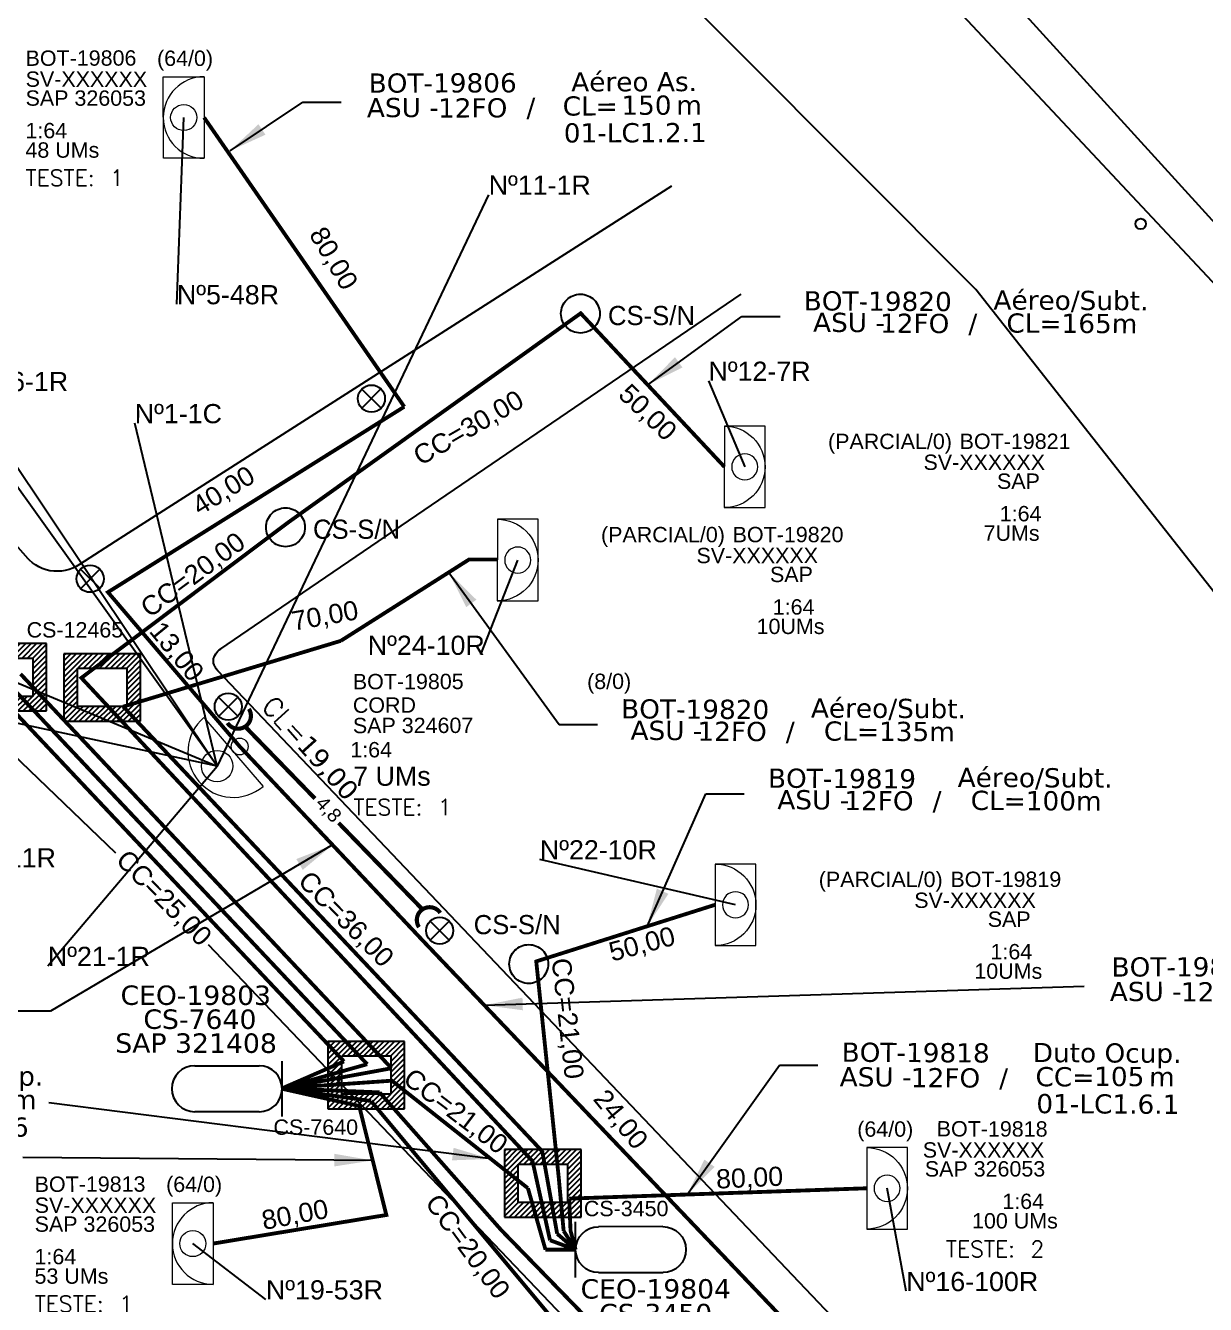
# Model space of a CAD drawing. Header units: millimetres. Extents: x 1075 to 1436, y -3191 to -2905.
# Drawn here: x 1180.3 to 1241.8, y -3068 to -3001.4 of the extents above; entities that cross this region are included whole.
import ezdxf
from ezdxf.enums import TextEntityAlignment as Align

# ---------------------------------------------------------------- set-up
doc = ezdxf.new("R2010")
doc.units = ezdxf.units.MM
doc.linetypes.add('PHANTOM2', pattern=[1.25, 0.625, -0.125, 0.125, -0.125, 0.125, -0.125])
for name, color, linetype in [('10.0-Cartográfico', 252, 'Continuous'), ('10.1-Caixas Subterrâneas', 5, 'Continuous'), ('20.4-CEOS', 1, 'Continuous'), ('20.5-CEO', 1, 'Continuous'), ('CAP a instalar', 1, 'Continuous'), ('E.T.', 7, 'Continuous'), ('label_cabos', 7, 'Continuous'), ('Legenda', 1, 'Continuous'), ('locais', 7, 'Continuous')]:
    doc.layers.add(name, color=color, linetype=linetype)
for name, color, linetype, lineweight in [("20.0-LEGENDA DOS CDO'S", 1, 'Continuous', 0), ('20.1-CDO_INTERIOR', 1, 'Continuous', 0), ('20.2-CDO_POSTE', 1, 'Continuous', 5), ('20.6-CORDOALHA_SUPORTE', 7, 'Continuous', 25), ('CORDOALHA_SUPORTE', 7, 'Continuous', 25)]:
    doc.layers.add(name, color=color, linetype=linetype, lineweight=lineweight)
doc.layers.add('DROP DE CLIENTE', color=140, linetype='Continuous', plot=False)
doc.layers.add('EXTRA', color=50, linetype='Continuous', plot=False)
doc.styles.add('ARIAL', font='arial.ttf')
doc.styles.add('DIGICADE', font='arial.ttf')
doc.styles.add('ROMANS', font='romans.shx')
doc.styles.add('siredit', font='verdana.ttf')
doc.linetypes.add('FENCELINE1', pattern='A,0.25,-0.1,[133,ltypeshp.shx,S=0.1,R=0,X=-0.1,Y=0],-0.1,1', length=1.45)
doc.dimstyles.new('CC', dxfattribs={"dimtxt": 1, "dimasz": 2, "dimexe": 0.18, "dimexo": 0.0625, "dimgap": 0.09, "dimtad": 0, "dimdec": 0, "dimrnd": 1, "dimzin": 0, "dimdsep": 46, "dimtxsty": 'siredit', "dimblk": 'NONE', "dimcen": 0, "dimse1": 1, "dimse2": 1, "dimsd1": 1, "dimsd2": 1, "dimclrt": 7, "dimadec": 0, "dimazin": 0, "dimtfac": 1, "dimtdec": 0, "dimtofl": 0, "dimtmove": 0, "dimatfit": 3, "dimfxl": 1, "dimtolj": 1, "dimtzin": 0, "dimarcsym": 0})

# ---------------------------------------------------------------- blocks, each defined once
blk = doc.blocks.new('DV')
at = {"linetype": 'Continuous'}
blk.add_circle((0, 0), 0.00000275, dxfattribs=at)
blk = doc.blocks.new('MHMZ')
at = {"linetype": 'PHANTOM2'}
blk.add_circle((-0.00000001, 0), 0.00001012, dxfattribs=at)
blk = doc.blocks.new('POSTE')
at = {"layer": 'locais', "color": 10}
for points in [[(1, -0.99), (-1, 0.99)], [(0.99, 1), (-0.99, -1)]]:
    blk.add_lwpolyline(points, dxfattribs=at)
blk.add_circle((0, 0), 1.41, dxfattribs=at)
blk = doc.blocks.new('*X27')
at = {"color": 0, "linetype": 'Continuous'}
for p, q in [((-1.25, 0.34099), (-0.49099, 1.1)), ((-1.25, 0.517767), (-0.667767, 1.1)), ((-1.25, 0.694544), (-0.844544, 1.1)), ((-1.25, 0.87132), (-1.02132, 1.1)), ((-1.25, 1.048097), (-1.198097, 1.1)), ((-0.789214, 0.625), (-0.314214, 1.1)), ((-0.612437, 0.625), (-0.137437, 1.1)), ((-0.43566, 0.625), (0.03934, 1.1)), ((-0.258883, 0.625), (0.216117, 1.1)), ((-0.082107, 0.625), (0.392893, 1.1)), ((0.09467, 0.625), (0.56967, 1.1)), ((0.271447, 0.625), (0.746447, 1.1)), ((0.448223, 0.625), (0.923223, 1.1)), ((0.625, 0.625), (1.1, 1.1)), ((0.801777, 0.625), (1.25, 1.073223)), ((0.8035, 0.449947), (1.25, 0.896447)), ((-1.25, 0.164214), (-0.8035, 0.610714)), ((-1.25, -0.012563), (-0.8035, 0.433937)), ((0.8035, 0.27317), (1.25, 0.71967)), ((0.8035, 0.096393), (1.25, 0.542893)), ((-1.25, -0.18934), (-0.8035, 0.25716)), ((-1.25, -0.366117), (-0.8035, 0.080383)), ((0.8035, -0.080383), (1.25, 0.366117)), ((0.8035, -0.25716), (1.25, 0.18934)), ((0.8035, -0.433937), (1.25, 0.012563)), ((-1.25, -0.542893), (-0.8035, -0.096393)), ((-1.25, -0.71967), (-0.8035, -0.27317)), ((0.49099, -1.1), (1.25, -0.34099)), ((0.8035, -0.610714), (1.25, -0.164214)), ((-1.25, -0.896447), (-0.8035, -0.449947)), ((-1.25, -1.073223), (-0.801777, -0.625)), ((-1.1, -1.1), (-0.625, -0.625)), ((-0.923223, -1.1), (-0.448223, -0.625)), ((-0.746447, -1.1), (-0.271447, -0.625)), ((-0.56967, -1.1), (-0.09467, -0.625)), ((-0.392893, -1.1), (0.082107, -0.625)), ((-0.216117, -1.1), (0.258883, -0.625)), ((-0.03934, -1.1), (0.43566, -0.625)), ((0.137437, -1.1), (0.612437, -0.625)), ((0.314214, -1.1), (0.789214, -0.625)), ((0.667767, -1.1), (1.25, -0.517767)), ((0.844544, -1.1), (1.25, -0.694544)), ((1.02132, -1.1), (1.25, -0.87132)), ((1.198097, -1.1), (1.25, -1.048097))]:
    blk.add_line(p, q, dxfattribs=at)
blk = doc.blocks.new('MANHOLE_MQ')
at = {"color": 0, "linetype": 'Continuous'}
for p, q in [((0.00000623, 0.00000569), (-0.00000627, 0.00000569)), ((-0.00000627, 0.00000569), (-0.00000627, -0.00000531)), ((0.00000623, -0.00000531), (0.00000623, 0.00000569)), ((-0.00000404, 0.00000331), (0.00000399, 0.00000331)), ((-0.00000404, -0.00000294), (-0.00000404, 0.00000331)), ((0.00000399, 0.00000331), (0.00000399, -0.00000294)), ((0.00000399, -0.00000294), (-0.00000404, -0.00000294)), ((0.00000399, -0.00000294), (0.00000399, -0.00000294)), ((-0.00000627, -0.00000531), (0.00000623, -0.00000531))]:
    blk.add_line(p, q, dxfattribs=at)
at = {"color": 0, "linetype": 'Continuous', "xscale": 5e-06, "yscale": 5e-06, "zscale": 1e-05}
blk.add_blockref('*X27', (-0.00000002, 0.00000019), dxfattribs=at)
blk = doc.blocks.new('*U87')
at = {"layer": '20.5-CEO'}
for p, q in [((-1.557, 1.264), (1.8, 1.264)), ((1.8, -1.13), (-1.557, -1.13))]:
    blk.add_line(p, q, dxfattribs=at)
blk.add_lwpolyline([(2.997, -1.376), (2.997, 1.51)], dxfattribs=at)
for centre, start, end in [((-1.557, 0.067), 90, 270), ((1.8, 0.067), 270, 90)]:
    blk.add_arc(centre, 1.197, start, end, dxfattribs=at)
at = {"layer": '20.5-CEO', "color": 7, "style": 'siredit'}
for tag, height, p in [('FID', 1.01, (0.11, 5.605)), ('LOCAL', 1.014, (0.122, 4.234)), ('SAP', 1.014, (0.122, 2.974)), ('FIBRAS_RESERVA', 1.014, (0.122, -1.941))]:
    blk.add_attdef(tag, text='', height=height, dxfattribs=at).set_placement(p, align=Align.TOP_CENTER)
for tag, flags, p in [('ID_ATIVIDADE', 3, (0.11, -3.509)), ('FATOR', 1, (0.11, -4.821))]:
    blk.add_attdef(tag, text='', height=1.01, dxfattribs=dict(at, flags=flags)).set_placement(p, align=Align.TOP_CENTER)
at = {"layer": '20.5-CEO', "color": 7, "style": 'siredit', "flags": 3}
blk.add_attdef('QTDE', (-4.877, -7.055), '', height=1.01, dxfattribs=at)
blk = doc.blocks.new('*U28')
at = {"color": 0}
blk.add_line((2.145, -0.582), (-2.104, -0.684), dxfattribs=at)
for centre, radius in [((-0.004, 0.376), 0.733), ((0.03, -1.026), 0.393)]:
    blk.add_circle(centre, radius, dxfattribs=at)
blk.add_arc((0.02, -0.633), 2.125, 1.37817, 181.37817, dxfattribs=at)
blk = doc.blocks.new('Inst CDOE-8 CAIXA DIST OPT CDOE 48F_8D C_SPL OPTAP')
at = {"layer": "20.0-LEGENDA DOS CDO'S", "color": 0}
for tag, p, style, flags in [('ID_ATIVIDADE', (0.12, 6.472), 'ARIAL', 3), ('FATOR', (7.921, 6.472), 'ARIAL', 1), ('QTDE', (0.235, -0.97), 'DIGICADE', 3)]:
    blk.add_attdef(tag, p, '', height=0.8, rotation=0.11799, dxfattribs=dict(at, style=style, flags=flags))
at = {"layer": "20.0-LEGENDA DOS CDO'S", "color": 0, "style": 'ARIAL'}
for tag, p, height in [('FID', (0.12, 5.248), 0.8), ('FIBRAS_UTILIZADAS', (2.379, 5.263), 0.8), ('CORDOALHA', (0.122, 4.023), 0.8), ('SAP', (0.124, 2.961), 0.8), ('1:XX', (-0.012, 1.7), 0.8), ('UMS', (0.141, 0.217), 1)]:
    blk.add_attdef(tag, p, '', height=height, rotation=0.11799, dxfattribs=at)
blk = doc.blocks.new('Teste  FTTH')
at = {"color": 0, "lineweight": 0, "style": 'ROMANS'}
for tag, p in [('TESTE', (-2.302, -0.29)), ('QTDE', (0.212, -0.29))]:
    blk.add_attdef(tag, p, '', height=0.48, dxfattribs=at)
for tag, p, flags in [('FID', (-2.227, -1.253), 1), ('FATOR', (-2.227, -2.028), 3), ('ID_ATIVIDADE', (-2.227, -2.716), 3)]:
    blk.add_attdef(tag, p, '', height=0.48, dxfattribs=dict(at, flags=flags))
blk = doc.blocks.new('CDOI_CT_ESQ')
at = {"layer": '20.1-CDO_INTERIOR', "color": 8, "lineweight": 18}
blk.add_lwpolyline([(4.922, -0.364), (4.918, 3.885), (7.043, 3.887), (7.047, -0.362)], close=True, dxfattribs=at)
blk.add_circle((5.982, 1.761), 0.68, dxfattribs=at)
blk.add_arc((7.045, 1.762), 2.125, 90.05309, 270.05309, dxfattribs=at)
at = {"layer": "20.0-LEGENDA DOS CDO'S", "color": 8, "style": 'ARIAL'}
for tag, p in [('CDO_N', (-9.298, 2.691)), ('SURVEY', (-9.296, 1.6)), ('SAP', (-9.299, 0.614)), ('1:XX', (-9.305, -1.079)), ('UMS', (-9.306, -2.093))]:
    blk.add_attdef(tag, p, '', height=0.8, rotation=359.97241, dxfattribs=at)
blk.add_attdef('FIBRAS_UTILIZADAS', text='', height=0.8, rotation=359.97241, dxfattribs=at).set_placement((-1.586, 2.687), align=Align.CENTER)
blk = doc.blocks.new('Inst CORD BENZINAL 4.55MM 3F (sem recursos)')
at = {"layer": '20.6-CORDOALHA_SUPORTE', "color": 0, "lineweight": 0, "style": 'ROMANS'}
blk.add_attdef('LANCE', text='', height=1, dxfattribs=at).set_placement((-0.538, -2.215), align=Align.RIGHT)
at = {"layer": '20.6-CORDOALHA_SUPORTE', "color": 0, "style": 'siredit'}
blk.add_attdef('QTDE', (-0.538, -2.215), '', height=1, rotation=359.69001, dxfattribs=at)
at = {"layer": '20.6-CORDOALHA_SUPORTE', "color": 0, "lineweight": 0, "style": 'ROMANS'}
for tag, p, flags in [('FATOR', (-5.196, -4.442), 3), ('ID_ATIVIDADE', (-5.201, -6.669), 3), ('FID', (-5.201, -8.896), 1)]:
    blk.add_attdef(tag, p, '', height=1, dxfattribs=dict(at, flags=flags))
blk = doc.blocks.new('Inst CDOI-64')
at = {"layer": '20.1-CDO_INTERIOR', "color": 1, "lineweight": 18}
blk.add_lwpolyline([(-2.119, -2.126), (-2.121, 2.124), (0.004, 2.125), (0.006, -2.125)], close=True, dxfattribs=at)
blk.add_circle((-1.057, -0.001), 0.68, dxfattribs=at)
blk.add_arc((0.005, 0), 2.125, 90.02759, 270.02759, dxfattribs=at)
at = {"layer": "20.0-LEGENDA DOS CDO'S"}
for tag, p, style, flags in [('ID_ATIVIDADE', (-9.298, 3.781), 'ARIAL', 3), ('FATOR', (-1.496, 3.781), 'ARIAL', 1), ('QTDE', (-9.182, -3.661), 'DIGICADE', 3)]:
    blk.add_attdef(tag, p, '', height=0.8, rotation=0.11799, dxfattribs=dict(at, style=style, flags=flags))
at = {"layer": "20.0-LEGENDA DOS CDO'S", "style": 'ARIAL'}
for tag, p, rotation in [('FID', (-9.298, 2.691), 0.11799), ('SURVEY', (-9.296, 1.6), 359.97241), ('SAP', (-9.299, 0.614), 359.97241), ('1:XX', (-9.305, -1.079), 359.97241), ('UMS', (-9.306, -2.093), 359.97241)]:
    blk.add_attdef(tag, p, '', height=0.8, rotation=rotation, dxfattribs=at)
blk.add_attdef('FIBRAS_UTILIZADAS', text='', height=0.8, rotation=359.97241, dxfattribs=at).set_placement((-0.988, 2.687), align=Align.CENTER)
blk = doc.blocks.new('Inst CB DT OCUP CFOA-SM-ASU-120-S-12')
at = {"layer": 'label_cabos', "color": 0, "style": 'siredit'}
for tag, flags, p in [('ID_ATIVIDADE', 3, (1.314, 2.672)), ('FATOR', 1, (11.56, 2.551))]:
    blk.add_attdef(tag, text='', height=1, rotation=359.69001, dxfattribs=dict(at, flags=flags)).set_placement(p, align=Align.MIDDLE_CENTER)
for tag, p in [('DESTINO_CABO', (3.131, 1.262)), ('TIPO_CABO', (13.108, 1.245)), ('TIPO_CABO', (1.262, -0.005)), ('CABO', (4.686, -0.052)), ('/', (7.714, -0.052)), ('LANCE', (10.909, 0.002)), ('UND', (15.964, 0.002)), ('FID', (13.148, -1.414))]:
    blk.add_attdef(tag, text='', height=1, rotation=359.69001, dxfattribs=at).set_placement(p, align=Align.MIDDLE_CENTER)
blk.add_attdef('QTDE', (12.429, -0.475), '', height=1, rotation=359.69001, dxfattribs=at)
blk = doc.blocks.new('_None')
blk = doc.blocks.new('Inst CB AS CFOA-SM-ASU-120-S-12')
at = {"layer": 'label_cabos', "color": 0, "style": 'siredit'}
for tag, flags, p in [('ID_ATIVIDADE', 3, (1.314, 2.672)), ('FATOR', 1, (11.56, 2.551))]:
    blk.add_attdef(tag, text='', height=1, rotation=359.69001, dxfattribs=dict(at, flags=flags)).set_placement(p, align=Align.MIDDLE_CENTER)
for tag, p in [('DESTINO_CABO', (3.131, 1.262)), ('TIPO_CABO', (13.108, 1.245)), ('TIPO_CABO', (1.262, -0.005)), ('CABO', (4.686, -0.052)), ('/', (7.714, -0.052)), ('LANCE', (10.809, 0.002)), ('UND', (15.964, 0.002)), ('FID', (13.148, -1.414))]:
    blk.add_attdef(tag, text='', height=1, rotation=359.69001, dxfattribs=at).set_placement(p, align=Align.MIDDLE_CENTER)
blk.add_attdef('QTDE', (12.429, -0.475), '', height=1, rotation=359.69001, dxfattribs=at)
blk = doc.blocks.new('LEGENDA DOS CABOS')
at = {"layer": 'EXTRA', "color": 0, "style": 'siredit'}
for tag, p in [('ID', (4.601, 0.974)), ('XX', (9.03, 0.974))]:
    blk.add_attdef(tag, text='', height=0.48, rotation=359.69001, dxfattribs=at).set_placement(p, align=Align.MIDDLE_CENTER)
at = {"layer": 'Legenda', "color": 0, "style": 'siredit'}
for tag, p in [('TIPO_CABO', (1.314, -0.005)), ('CABO', (4.686, -0.052)), ('/', (6.809, -0.052)), ('METROS', (10.034, -0.052))]:
    blk.add_attdef(tag, text='', height=0.8, rotation=359.69001, dxfattribs=at).set_placement(p, align=Align.MIDDLE_CENTER)

msp = doc.modelspace()

# ---------------------------------------------------------------- linework, layer by layer
at = {"layer": '10.0-Cartográfico'}
for points in [[(1253.578, -3026.928), (1194.019, -2963.405), (1193.97, -2963.352), (1193.822, -2963.218), (1193.664, -2963.102), (1193.487, -2963.005), (1193.301, -2962.917), (1193.115, -2962.856), (1192.919, -2962.804), (1192.714, -2962.779), (1178.64, -2949.712), (1177.106, -2947.012), (1176.199, -2944.078), (1175.995, -2942.563), (1176.029, -2940.019), (1176.395, -2938.011), (1176.862, -2936.546), (1218.921, -2904.553), (1254.768, -2935.392), (1281.18, -2958.279), (1308.58, -2984.351)], [(1188.01, -2952.086), (1254.982, -3025.649)], [(1213.943, -3009.76), (1185.196, -3028.126)], [(1194.353, -3031.213), (1217.578, -3015.386)], [(1162.763, -3028.284), (1164.946, -3030.849), (1166.362, -3031.522), (1168.896, -3032.297), (1171.476, -3033.378), (1173.973, -3034.536), (1176.438, -3036.308), (1184.979, -3044.499)], [(1185.196, -3028.126), (1183.093, -3029.47), (1182.929, -3029.58), (1182.745, -3029.664), (1182.551, -3029.738), (1182.356, -3029.785), (1182.152, -3029.815), (1181.947, -3029.826), (1181.752, -3029.819), (1181.547, -3029.795), (1181.352, -3029.752), (1181.156, -3029.682), (1180.979, -3029.594), (1180.802, -3029.496), (1180.645, -3029.381), (1180.496, -3029.247), (1180.427, -3029.175), (1179.112, -3027.695)], [(1229.354, -3076.06), (1190.302, -3035.004), (1190.225, -3034.916), (1190.177, -3034.843), (1190.14, -3034.777), (1190.113, -3034.706), (1190.087, -3034.615), (1190.078, -3034.559), (1190.074, -3034.476), (1190.077, -3034.425), (1190.088, -3034.372), (1190.111, -3034.295), (1190.145, -3034.216), (1190.198, -3034.123), (1190.235, -3034.069), (1190.302, -3033.996), (1190.376, -3033.926), (1190.455, -3033.869), (1194.353, -3031.213)], [(1189.794, -3049.274), (1221.02, -3081.971)]]:
    msp.add_lwpolyline(points, dxfattribs=at)
at = {"layer": 'CAP a instalar', "linetype": 'FENCELINE1', "ltscale": 5, "const_width": 0.2}
for points in [[(1200.022, -3021.253), (1189.589, -3006.184)], [(1191.445, -3038.953), (1184.579, -3030.916), (1200.022, -3021.253)], [(1220.835, -3069.884), (1201.129, -3049.218), (1191.445, -3038.953)]]:
    msp.add_lwpolyline(points, dxfattribs=at)
at = {"layer": 'CAP a instalar', "color": 252, "ltscale": 5, "const_width": 0.2}
for points in [[(1206.705, -3060.557), (1206.705, -3060.557), (1183.193, -3035.379), (1193.954, -3027.294), (1209.217, -3016.384), (1216.704, -3024.381)], [(1196.712, -3033.451), (1203.395, -3029.213), (1204.873, -3029.214)], [(1185.375, -3036.878), (1196.712, -3033.451)], [(1179.069, -3035.337), (1198.088, -3055.506)], [(1180.023, -3035.176), (1199.356, -3055.718)], [(1178.501, -3035.872), (1196.88, -3055.362)], [(1207.214, -3060.048), (1207.214, -3060.048), (1185.375, -3036.878)], [(1208.081, -3061.499), (1206.9, -3050.151), (1216.222, -3047.201)], [(1193.656, -3056.765), (1196.88, -3055.362)], [(1193.656, -3056.765), (1198.088, -3055.506)], [(1193.656, -3056.765), (1199.356, -3055.718)], [(1193.656, -3056.765), (1198.287, -3057.424)], [(1198.287, -3057.424), (1208.158, -3069.258)], [(1207.214, -3060.048), (1207.99, -3064.34)], [(1206.705, -3060.557), (1207.618, -3064.679)], [(1208.081, -3061.499), (1208.327, -3064.194)], [(1208.952, -3065.171), (1207.99, -3064.34)], [(1208.952, -3065.171), (1208.327, -3064.194)], [(1207.618, -3064.679), (1208.952, -3065.171)]]:
    msp.add_lwpolyline(points, dxfattribs=at)
at = {"layer": 'CAP a instalar', "ltscale": 5, "const_width": 0.2}
for points in [[(1193.656, -3056.764), (1199.376, -3056.366), (1206.465, -3061.968)], [(1193.656, -3056.787), (1197.67, -3057.681), (1199.086, -3063.363), (1190.057, -3064.852)], [(1193.656, -3056.765), (1198.733, -3056.976)], [(1237.806, -3098.617), (1229.999, -3087.411), (1227.422, -3082.272), (1223.576, -3077.696), (1215.372, -3074.731), (1205.076, -3064.151), (1198.733, -3056.976)], [(1206.465, -3061.968), (1207.382, -3065.169)], [(1208.617, -3062.509), (1224.123, -3061.972)], [(1208.952, -3065.171), (1208.687, -3064.182), (1208.617, -3062.509)], [(1208.952, -3065.171), (1207.382, -3065.169)]]:
    msp.add_lwpolyline(points, dxfattribs=at)
at = {"layer": 'CORDOALHA_SUPORTE', "const_width": 0.216}
for points in [[(1190.805, -3037.725, 1), (1191.921, -3036.994)], [(1200.79, -3048.367, -1), (1201.898, -3047.623)]]:
    msp.add_lwpolyline(points, format="xyb", dxfattribs=at)
for points in [[(1191.728, -3037.918), (1195.364, -3041.663)], [(1196.6, -3042.937), (1200.972, -3047.441)]]:
    msp.add_lwpolyline(points, dxfattribs=at)
at = {"layer": 'DROP DE CLIENTE'}
for points in [[(1188.172, -3015.913), (1188.526, -3006.185)], [(1204.42, -3010.204), (1190.263, -3039.973)], [(1149.691, -3023.041), (1190.263, -3039.973), (1170.226, -3011.992)], [(1215.873, -3019.902), (1217.766, -3024.382)], [(1177.181, -3020.437), (1190.263, -3039.973), (1185.975, -3022.11)], [(1204.009, -3034.155), (1205.935, -3029.24)], [(1181.444, -3050.389), (1190.263, -3039.973), (1155.488, -3032.522)], [(1217.284, -3047.202), (1207.087, -3044.835)], [(1226.184, -3067.328), (1225.185, -3061.973)], [(1192.808, -3067.761), (1188.995, -3064.853)]]:
    msp.add_lwpolyline(points, dxfattribs=at)
at = {"layer": 'E.T.', "color": 2}
msp.add_lwpolyline([(1279.371, -3148.689), (1284.486, -3145.645), (1342.441, -3116.174), (1264.538, -3059.254), (1229.805, -3015.141), (1179.606, -2964.803), (1112.51, -3006.397), (1202.236, -3113.538), (1141.097, -3144.587), (1160.768, -3168.45), (1224.307, -3133.993), (1249.522, -3170.881), (1279.371, -3148.689), (1279.371, -3148.689)], dxfattribs=at)

# ---------------------------------------------------------------- block references
at = {"color": 0, "lineweight": 0}
for p, values in [((1189.584, -3006.184), {'FIBRAS_UTILIZADAS': '(64/0)', 'SURVEY': 'SV-XXXXXX', 'SAP': 'SAP 326053', '1:XX': '1:64', 'UMS': '48 UMs', 'FID': 'BOT-19806'}), ((1190.057, -3064.852), {'FIBRAS_UTILIZADAS': '(64/0)', 'SURVEY': 'SV-XXXXXX', 'SAP': 'SAP 326053', '1:XX': '1:64', 'UMS': '53 UMs', 'FID': 'BOT-19813'})]:
    msp.add_blockref('Inst CDOI-64', p, dxfattribs=at).add_auto_attribs(values)
at = {"xscale": 0.5, "yscale": 0.5, "zscale": 0.5}
for p in [(1198.312, -3020.827), (1183.653, -3030.217), (1190.846, -3036.878), (1201.87, -3048.548)]:
    msp.add_blockref('POSTE', p, dxfattribs=at)
at = {"color": 0, "lineweight": 0}
ref = msp.add_blockref('Inst CDOI-64', (1224.128, -3061.972), dxfattribs=dict(at, xscale=-1))
ref.add_attrib('FIBRAS_UTILIZADAS', '(64/0)', dxfattribs={"layer": "20.0-LEGENDA DOS CDO'S", "height": 0.8, "rotation": 0.02759, "style": 'ARIAL'}).set_placement((1225.089, -3059.285), align=Align.CENTER)
ref.add_attrib('SURVEY', 'SV-XXXXXX', (1227.045, -3060.375), dxfattribs={"layer": "20.0-LEGENDA DOS CDO'S", "height": 0.8, "rotation": 0.02759, "style": 'ARIAL'})
ref.add_attrib('SAP', 'SAP 326053', (1227.151, -3061.361), dxfattribs={"layer": "20.0-LEGENDA DOS CDO'S", "height": 0.8, "rotation": 0.02759, "style": 'ARIAL'})
ref.add_attrib('1:XX', '1:64', (1231.19, -3063.052), dxfattribs={"layer": "20.0-LEGENDA DOS CDO'S", "height": 0.8, "rotation": 0.02759, "style": 'ARIAL'})
ref.add_attrib('UMS', '100 UMs', (1229.612, -3064.067), dxfattribs={"layer": "20.0-LEGENDA DOS CDO'S", "height": 0.8, "rotation": 0.02759, "style": 'ARIAL'})
ref.add_attrib('FID', 'BOT-19818', (1227.771, -3059.27), dxfattribs={"layer": "20.0-LEGENDA DOS CDO'S", "height": 0.8, "rotation": 359.88201, "style": 'ARIAL'})
at = {"layer": '10.0-Cartográfico', "xscale": 100000, "yscale": 100000, "zscale": 100000}
msp.add_blockref('DV', (1238.402, -3011.725), dxfattribs=at)
at = {"layer": '10.1-Caixas Subterrâneas', "xscale": 100000, "yscale": 100000, "zscale": 100000}
for p in [(1209.202, -3016.4), (1193.831, -3027.534), (1206.508, -3050.287)]:
    msp.add_blockref('MHMZ', p, dxfattribs=at)
at = {"layer": '10.1-Caixas Subterrâneas', "color": 30, "xscale": 319787.5543111581, "yscale": 319787.5543111582, "zscale": 319787.5543111582, "rotation": 180.0000000000627}
for p in [(1179.377, -3035.284), (1184.271, -3035.819), (1198.037, -3056.017), (1207.234, -3061.656)]:
    msp.add_blockref('MANHOLE_MQ', p, dxfattribs=at)
at = {"layer": "20.0-LEGENDA DOS CDO'S", "lineweight": 0}
for p, xscale, yscale, zscale, rotation, values in [((1184.315, -3009.241), 1.75050000000014, 1.750500000000102, 1.750499999999993, 0.004078562112672397, {'TESTE': 'TESTE:', 'QTDE': '1'}), ((1201.398, -3042.029), 1.750499999999908, 1.750499999999988, 1.7505, 3.126797598519449e-05, {'TESTE': 'TESTE:', 'QTDE': '1'}), ((1232.283, -3065.046), 1.75050000000014, 1.750500000000102, 1.750499999999993, 0.004078562112672397, {'TESTE': 'TESTE:', 'QTDE': '2'}), ((1184.789, -3067.909), 1.75050000000014, 1.750500000000102, 1.750499999999993, 0.004078562112672397, {'TESTE': 'TESTE:', 'QTDE': '1'})]:
    msp.add_blockref('Teste  FTTH', p, dxfattribs=dict(at, xscale=xscale, yscale=yscale, zscale=zscale, rotation=rotation)).add_auto_attribs(values)
ref = msp.add_blockref('Inst CDOE-8 CAIXA DIST OPT CDOE 48F_8D C_SPL OPTAP', (1197.221, -3041.223), dxfattribs=at)
ref.add_attrib('FID', 'BOT-19805', (1197.341, -3035.975), dxfattribs={"color": 0, "height": 0.8, "rotation": 0.11799, "style": 'ARIAL'})
ref.add_attrib('CORDOALHA', 'CORD', (1197.343, -3037.2), dxfattribs={"color": 0, "height": 0.8, "rotation": 0.11799, "style": 'ARIAL'})
ref.add_attrib('SAP', 'SAP 324607', (1197.345, -3038.262), dxfattribs={"color": 0, "height": 0.8, "rotation": 0.11799, "style": 'ARIAL'})
ref.add_attrib('1:XX', '1:64', (1197.209, -3039.523), dxfattribs={"color": 0, "height": 0.8, "rotation": 0.11799, "style": 'ARIAL'})
ref.add_attrib('UMS', '7 UMs', (1197.362, -3041.005), dxfattribs={"color": 0, "height": 1, "rotation": 0.11799, "style": 'ARIAL'})
ref.add_attrib('FIBRAS_UTILIZADAS', '(8/0)', dxfattribs={"color": 0, "height": 0.8, "rotation": 0.11799, "style": 'ARIAL'}).set_placement((1210.7, -3035.959), align=Align.CENTER)
at = {"layer": '20.1-CDO_INTERIOR'}
ref = msp.add_blockref('CDOI_CT_ESQ', (1223.749, -3026.144), dxfattribs=dict(at, xscale=-1))
ref.add_attrib('CDO_N', '   BOT-19821', (1228.036, -3023.455), dxfattribs={"layer": "20.0-LEGENDA DOS CDO'S", "color": 8, "height": 0.8, "rotation": 0.02759, "style": 'ARIAL'})
ref.add_attrib('FIBRAS_UTILIZADAS', '(PARCIAL/0)', dxfattribs={"layer": "20.0-LEGENDA DOS CDO'S", "color": 8, "height": 0.8, "rotation": 0.02759, "style": 'ARIAL'}).set_placement((1225.335, -3023.457), align=Align.CENTER)
ref.add_attrib('SURVEY', ' SV-XXXXXX', (1226.772, -3024.546), dxfattribs={"layer": "20.0-LEGENDA DOS CDO'S", "color": 8, "height": 0.8, "rotation": 0.02759, "style": 'ARIAL'})
ref.add_attrib('SAP', 'SAP', (1230.913, -3025.531), dxfattribs={"layer": "20.0-LEGENDA DOS CDO'S", "color": 8, "height": 0.8, "rotation": 0.02759, "style": 'ARIAL'})
ref.add_attrib('1:XX', '1:64', (1231.057, -3027.223), dxfattribs={"layer": "20.0-LEGENDA DOS CDO'S", "color": 8, "height": 0.8, "rotation": 0.02759, "style": 'ARIAL'})
ref.add_attrib('UMS', '  7UMs', (1229.594, -3028.238), dxfattribs={"layer": "20.0-LEGENDA DOS CDO'S", "color": 8, "height": 0.8, "rotation": 0.02759, "style": 'ARIAL'})
ref = msp.add_blockref('CDOI_CT_ESQ', (1211.918, -3031.002), dxfattribs=dict(at, xscale=-1))
ref.add_attrib('CDO_N', '   BOT-19820', (1216.205, -3028.313), dxfattribs={"layer": "20.0-LEGENDA DOS CDO'S", "color": 8, "height": 0.8, "rotation": 0.02759, "style": 'ARIAL'})
ref.add_attrib('FIBRAS_UTILIZADAS', '(PARCIAL/0)', dxfattribs={"layer": "20.0-LEGENDA DOS CDO'S", "color": 8, "height": 0.8, "rotation": 0.02759, "style": 'ARIAL'}).set_placement((1213.504, -3028.315), align=Align.CENTER)
ref.add_attrib('SURVEY', ' SV-XXXXXX', (1214.941, -3029.405), dxfattribs={"layer": "20.0-LEGENDA DOS CDO'S", "color": 8, "height": 0.8, "rotation": 0.02759, "style": 'ARIAL'})
ref.add_attrib('SAP', 'SAP', (1219.082, -3030.389), dxfattribs={"layer": "20.0-LEGENDA DOS CDO'S", "color": 8, "height": 0.8, "rotation": 0.02759, "style": 'ARIAL'})
ref.add_attrib('1:XX', '1:64', (1219.225, -3032.082), dxfattribs={"layer": "20.0-LEGENDA DOS CDO'S", "color": 8, "height": 0.8, "rotation": 0.02759, "style": 'ARIAL'})
ref.add_attrib('UMS', '  10UMs', (1217.763, -3033.096), dxfattribs={"layer": "20.0-LEGENDA DOS CDO'S", "color": 8, "height": 0.8, "rotation": 0.02759, "style": 'ARIAL'})
ref = msp.add_blockref('CDOI_CT_ESQ', (1223.267, -3048.964), dxfattribs=dict(at, xscale=-1))
ref.add_attrib('CDO_N', '   BOT-19819', (1227.554, -3046.275), dxfattribs={"layer": "20.0-LEGENDA DOS CDO'S", "color": 8, "height": 0.8, "rotation": 0.02759, "style": 'ARIAL'})
ref.add_attrib('FIBRAS_UTILIZADAS', '(PARCIAL/0)', dxfattribs={"layer": "20.0-LEGENDA DOS CDO'S", "color": 8, "height": 0.8, "rotation": 0.02759, "style": 'ARIAL'}).set_placement((1224.853, -3046.277), align=Align.CENTER)
ref.add_attrib('SURVEY', ' SV-XXXXXX', (1226.29, -3047.366), dxfattribs={"layer": "20.0-LEGENDA DOS CDO'S", "color": 8, "height": 0.8, "rotation": 0.02759, "style": 'ARIAL'})
ref.add_attrib('SAP', 'SAP', (1230.431, -3048.351), dxfattribs={"layer": "20.0-LEGENDA DOS CDO'S", "color": 8, "height": 0.8, "rotation": 0.02759, "style": 'ARIAL'})
ref.add_attrib('1:XX', '1:64', (1230.574, -3050.044), dxfattribs={"layer": "20.0-LEGENDA DOS CDO'S", "color": 8, "height": 0.8, "rotation": 0.02759, "style": 'ARIAL'})
ref.add_attrib('UMS', '  10UMs', (1229.112, -3051.058), dxfattribs={"layer": "20.0-LEGENDA DOS CDO'S", "color": 8, "height": 0.8, "rotation": 0.02759, "style": 'ARIAL'})
at = {"layer": '20.2-CDO_POSTE', "xscale": 1.113120055803889, "yscale": 1.113120055804244, "zscale": 1.113120055803984, "rotation": 129.4200541366568}
msp.add_blockref('*U28', (1190.584, -3039.704), dxfattribs=at)
at = {"layer": '20.5-CEO', "color": 0, "lineweight": 0}
ref = msp.add_blockref('*U87', (1190.659, -3056.852), dxfattribs=dict(at, rotation=359.9612350452383))
ref.add_attrib('LOCAL', '  CS-7640', dxfattribs={"color": 7, "height": 1.0138, "rotation": 359.96124, "style": 'siredit'}).set_placement((1188.929, -3052.654), align=Align.TOP_CENTER)
ref.add_attrib('SAP', '     SAP 321408', dxfattribs={"color": 7, "height": 1.01376, "rotation": 359.96124, "style": 'siredit'}).set_placement((1188.067, -3053.9), align=Align.TOP_CENTER)
ref.add_attrib('FID', '   CEO-19803', dxfattribs={"layer": '20.4-CEOS', "color": 7, "height": 1.00968, "rotation": 359.96124, "style": 'siredit'}).set_placement((1188.495, -3051.408), align=Align.TOP_CENTER)
ref = msp.add_blockref('*U87', (1211.949, -3065.236), dxfattribs=dict(at, xscale=-1, rotation=0.03876495476178299))
ref.add_attrib('LOCAL', '  CS-3450', dxfattribs={"color": 7, "height": 1.0138, "rotation": 0.03876, "style": 'siredit'}).set_placement((1212.681, -3067.994), align=Align.TOP_CENTER)
ref.add_attrib('SAP', '     SAP 321408', dxfattribs={"color": 7, "height": 1.01376, "rotation": 0.03876, "style": 'siredit'}).set_placement((1214.485, -3069.454), align=Align.TOP_CENTER)
ref.add_attrib('FID', '   CEO-19804', dxfattribs={"layer": '20.4-CEOS', "color": 7, "height": 1.00968, "rotation": 0.03876, "style": 'siredit'}).set_placement((1212.469, -3066.707), align=Align.TOP_CENTER)
at = {"layer": '20.6-CORDOALHA_SUPORTE', "color": 0, "lineweight": 0, "rotation": 312.2106074019819}
msp.add_blockref('Inst CORD BENZINAL 4.55MM 3F (sem recursos)', (1196.37, -3037.845), dxfattribs=at).add_auto_attribs({'QTDE': '19,00', 'LANCE': 'CL='})
at = {"layer": 'label_cabos'}
ref = msp.add_blockref('Inst CB AS CFOA-SM-ASU-120-S-12', (1198.903, -3005.668), dxfattribs=dict(at, rotation=0.4634636605575911))
ref.add_attrib('DESTINO_CABO', 'BOT-19806', dxfattribs={"color": 0, "height": 1, "rotation": 0.15347, "style": 'siredit'}).set_placement((1202.024, -3004.38), align=Align.MIDDLE_CENTER)
ref.add_attrib('TIPO_CABO', 'Aéreo As.', dxfattribs={"color": 0, "height": 1, "rotation": 0.15347, "style": 'siredit'}).set_placement((1212, -3004.317), align=Align.MIDDLE_CENTER)
ref.add_attrib('CABO', '12FO', dxfattribs={"color": 0, "height": 1, "rotation": 0.15347, "style": 'siredit'}).set_placement((1203.589, -3005.682), align=Align.MIDDLE_CENTER)
ref.add_attrib('/', '/', dxfattribs={"color": 0, "height": 1, "rotation": 0.15347, "style": 'siredit'}).set_placement((1206.617, -3005.657), align=Align.MIDDLE_CENTER)
ref.add_attrib('TIPO_CABO', 'ASU - ', dxfattribs={"color": 0, "height": 1, "rotation": 0.15347, "style": 'siredit'}).set_placement((1200.165, -3005.662), align=Align.MIDDLE_CENTER)
ref.add_attrib('FID', '01-LC1.2.1', dxfattribs={"color": 0, "height": 1, "rotation": 0.15347, "style": 'siredit'}).set_placement((1212.061, -3006.975), align=Align.MIDDLE_CENTER)
ref.add_attrib('LANCE', 'CL=', dxfattribs={"color": 0, "height": 1, "rotation": 0.15347, "style": 'siredit'}).set_placement((1209.711, -3005.579), align=Align.MIDDLE_CENTER)
ref.add_attrib('QTDE', '150', (1211.335, -3006.042), dxfattribs={"color": 0, "height": 1, "rotation": 0.15347, "style": 'siredit'})
ref.add_attrib('UND', 'm', dxfattribs={"color": 0, "height": 1, "rotation": 0.15347, "style": 'siredit'}).set_placement((1214.866, -3005.537), align=Align.MIDDLE_CENTER)
at = {"layer": 'label_cabos', "color": 0, "lineweight": 0}
ref = msp.add_blockref('LEGENDA DOS CABOS', (1220.459, -3017.381), dxfattribs=at)
ref.add_attrib('ID', 'BOT-19820', dxfattribs={"color": 0, "height": 1, "rotation": 359.69001, "style": 'siredit'}).set_placement((1224.699, -3015.751), align=Align.MIDDLE_CENTER)
ref.add_attrib('CABO', '12FO', dxfattribs={"color": 0, "height": 1, "rotation": 359.69001, "style": 'siredit'}).set_placement((1226.623, -3016.906), align=Align.MIDDLE_CENTER)
ref.add_attrib('METROS', 'CL=165m', dxfattribs={"color": 0, "height": 1, "rotation": 359.69001, "style": 'siredit'}).set_placement((1234.818, -3016.906), align=Align.MIDDLE_CENTER)
ref.add_attrib('XX', 'Aéreo/Subt.', dxfattribs={"color": 0, "height": 1, "rotation": 359.69001, "style": 'siredit'}).set_placement((1234.767, -3015.708), align=Align.MIDDLE_CENTER)
ref.add_attrib('/', '/', dxfattribs={"color": 0, "height": 1, "rotation": 359.69001, "style": 'siredit'}).set_placement((1229.651, -3016.906), align=Align.MIDDLE_CENTER)
ref.add_attrib('TIPO_CABO', 'ASU -', dxfattribs={"color": 0, "height": 1, "rotation": 359.69001, "style": 'siredit'}).set_placement((1223.199, -3016.859), align=Align.MIDDLE_CENTER)
ref = msp.add_blockref('LEGENDA DOS CABOS', (1210.945, -3038.638), dxfattribs=at)
ref.add_attrib('ID', 'BOT-19820', dxfattribs={"color": 0, "height": 1, "rotation": 359.69001, "style": 'siredit'}).set_placement((1215.185, -3037.008), align=Align.MIDDLE_CENTER)
ref.add_attrib('CABO', '12FO', dxfattribs={"color": 0, "height": 1, "rotation": 359.69001, "style": 'siredit'}).set_placement((1217.109, -3038.164), align=Align.MIDDLE_CENTER)
ref.add_attrib('METROS', 'CL=135m', dxfattribs={"color": 0, "height": 1, "rotation": 359.69001, "style": 'siredit'}).set_placement((1225.304, -3038.164), align=Align.MIDDLE_CENTER)
ref.add_attrib('XX', 'Aéreo/Subt.', dxfattribs={"color": 0, "height": 1, "rotation": 359.69001, "style": 'siredit'}).set_placement((1225.253, -3036.965), align=Align.MIDDLE_CENTER)
ref.add_attrib('/', '/', dxfattribs={"color": 0, "height": 1, "rotation": 359.69001, "style": 'siredit'}).set_placement((1220.137, -3038.164), align=Align.MIDDLE_CENTER)
ref.add_attrib('TIPO_CABO', 'ASU -', dxfattribs={"color": 0, "height": 1, "rotation": 359.69001, "style": 'siredit'}).set_placement((1213.685, -3038.116), align=Align.MIDDLE_CENTER)
ref = msp.add_blockref('LEGENDA DOS CABOS', (1218.596, -3042.251), dxfattribs=at)
ref.add_attrib('ID', 'BOT-19819', dxfattribs={"color": 0, "height": 1, "rotation": 359.69001, "style": 'siredit'}).set_placement((1222.836, -3040.621), align=Align.MIDDLE_CENTER)
ref.add_attrib('CABO', '12FO', dxfattribs={"color": 0, "height": 1, "rotation": 359.69001, "style": 'siredit'}).set_placement((1224.759, -3041.776), align=Align.MIDDLE_CENTER)
ref.add_attrib('METROS', 'CL=100m', dxfattribs={"color": 0, "height": 1, "rotation": 359.69001, "style": 'siredit'}).set_placement((1232.954, -3041.776), align=Align.MIDDLE_CENTER)
ref.add_attrib('XX', 'Aéreo/Subt.', dxfattribs={"color": 0, "height": 1, "rotation": 359.69001, "style": 'siredit'}).set_placement((1232.903, -3040.578), align=Align.MIDDLE_CENTER)
ref.add_attrib('/', '/', dxfattribs={"color": 0, "height": 1, "rotation": 359.69001, "style": 'siredit'}).set_placement((1227.788, -3041.776), align=Align.MIDDLE_CENTER)
ref.add_attrib('TIPO_CABO', 'ASU -', dxfattribs={"color": 0, "height": 1, "rotation": 359.69001, "style": 'siredit'}).set_placement((1221.336, -3041.729), align=Align.MIDDLE_CENTER)
at = {"layer": 'label_cabos'}
ref = msp.add_blockref('Inst CB AS CFOA-SM-ASU-120-S-12', (1237.621, -3051.72), dxfattribs=dict(at, rotation=0.4634636605575976))
ref.add_attrib('DESTINO_CABO', 'BOT-19805', dxfattribs={"color": 0, "height": 1, "rotation": 0.15347, "style": 'siredit'}).set_placement((1240.742, -3050.432), align=Align.MIDDLE_CENTER)
ref.add_attrib('TIPO_CABO', 'Aéreo As.', dxfattribs={"color": 0, "height": 1, "rotation": 0.15347, "style": 'siredit'}).set_placement((1250.718, -3050.369), align=Align.MIDDLE_CENTER)
ref.add_attrib('CABO', '12FO', dxfattribs={"color": 0, "height": 1, "rotation": 0.15347, "style": 'siredit'}).set_placement((1242.307, -3051.734), align=Align.MIDDLE_CENTER)
ref.add_attrib('/', '/', dxfattribs={"color": 0, "height": 1, "rotation": 0.15347, "style": 'siredit'}).set_placement((1245.335, -3051.709), align=Align.MIDDLE_CENTER)
ref.add_attrib('TIPO_CABO', 'ASU - ', dxfattribs={"color": 0, "height": 1, "rotation": 0.15347, "style": 'siredit'}).set_placement((1238.883, -3051.714), align=Align.MIDDLE_CENTER)
ref.add_attrib('FID', '02-LC1.2', dxfattribs={"color": 0, "height": 1, "rotation": 0.15347, "style": 'siredit'}).set_placement((1250.779, -3053.027), align=Align.MIDDLE_CENTER)
ref.add_attrib('LANCE', 'CL=', dxfattribs={"color": 0, "height": 1, "rotation": 0.15347, "style": 'siredit'}).set_placement((1248.429, -3051.631), align=Align.MIDDLE_CENTER)
ref.add_attrib('QTDE', '25', (1250.053, -3052.094), dxfattribs={"color": 0, "height": 1, "rotation": 0.15347, "style": 'siredit'})
ref.add_attrib('UND', 'm', dxfattribs={"color": 0, "height": 1, "rotation": 0.15347, "style": 'siredit'}).set_placement((1253.584, -3051.589), align=Align.MIDDLE_CENTER)
at = {"layer": 'label_cabos', "color": 0, "lineweight": 0}
ref = msp.add_blockref('Inst CB DT OCUP CFOA-SM-ASU-120-S-12', (1223.544, -3056.163), dxfattribs=at)
ref.add_attrib('DESTINO_CABO', 'BOT-19818', dxfattribs={"color": 0, "height": 1, "rotation": 359.69001, "style": 'siredit'}).set_placement((1226.675, -3054.9), align=Align.MIDDLE_CENTER)
ref.add_attrib('CABO', '12FO', dxfattribs={"color": 0, "height": 1, "rotation": 359.69001, "style": 'siredit'}).set_placement((1228.23, -3056.214), align=Align.MIDDLE_CENTER)
ref.add_attrib('TIPO_CABO', 'Duto Ocup.', dxfattribs={"color": 0, "height": 1, "rotation": 359.69001, "style": 'siredit'}).set_placement((1236.652, -3054.918), align=Align.MIDDLE_CENTER)
ref.add_attrib('/', '/', dxfattribs={"color": 0, "height": 1, "rotation": 359.69001, "style": 'siredit'}).set_placement((1231.258, -3056.214), align=Align.MIDDLE_CENTER)
ref.add_attrib('TIPO_CABO', 'ASU - ', dxfattribs={"color": 0, "height": 1, "rotation": 359.69001, "style": 'siredit'}).set_placement((1224.806, -3056.167), align=Align.MIDDLE_CENTER)
ref.add_attrib('FID', '01-LC1.6.1', dxfattribs={"color": 0, "height": 1, "rotation": 359.69001, "style": 'siredit'}).set_placement((1236.691, -3057.577), align=Align.MIDDLE_CENTER)
ref.add_attrib('LANCE', 'CC=', dxfattribs={"color": 0, "height": 1, "rotation": 359.69001, "style": 'siredit'}).set_placement((1234.453, -3056.161), align=Align.MIDDLE_CENTER)
ref.add_attrib('QTDE', '105', (1235.973, -3056.637), dxfattribs={"color": 0, "height": 1, "rotation": 359.69001, "style": 'siredit'})
ref.add_attrib('UND', 'm', dxfattribs={"color": 0, "height": 1, "rotation": 359.69001, "style": 'siredit'}).set_placement((1239.508, -3056.161), align=Align.MIDDLE_CENTER)
ref = msp.add_blockref('Inst CB DT OCUP CFOA-SM-ASU-120-S-12', (1164.227, -3057.354), dxfattribs=at)
ref.add_attrib('DESTINO_CABO', 'CEO-19804', dxfattribs={"color": 0, "height": 1, "rotation": 359.69001, "style": 'siredit'}).set_placement((1167.358, -3056.092), align=Align.MIDDLE_CENTER)
ref.add_attrib('CABO', '12FO', dxfattribs={"color": 0, "height": 1, "rotation": 359.69001, "style": 'siredit'}).set_placement((1168.913, -3057.406), align=Align.MIDDLE_CENTER)
ref.add_attrib('TIPO_CABO', 'Duto Ocup.', dxfattribs={"color": 0, "height": 1, "rotation": 359.69001, "style": 'siredit'}).set_placement((1177.335, -3056.109), align=Align.MIDDLE_CENTER)
ref.add_attrib('/', '/', dxfattribs={"color": 0, "height": 1, "rotation": 359.69001, "style": 'siredit'}).set_placement((1171.941, -3057.406), align=Align.MIDDLE_CENTER)
ref.add_attrib('TIPO_CABO', 'ASU - ', dxfattribs={"color": 0, "height": 1, "rotation": 359.69001, "style": 'siredit'}).set_placement((1165.489, -3057.359), align=Align.MIDDLE_CENTER)
ref.add_attrib('FID', '01-LC1.6', dxfattribs={"color": 0, "height": 1, "rotation": 359.69001, "style": 'siredit'}).set_placement((1177.375, -3058.768), align=Align.MIDDLE_CENTER)
ref.add_attrib('LANCE', 'CC=', dxfattribs={"color": 0, "height": 1, "rotation": 359.69001, "style": 'siredit'}).set_placement((1175.136, -3057.352), align=Align.MIDDLE_CENTER)
ref.add_attrib('QTDE', '55', (1176.656, -3057.829), dxfattribs={"color": 0, "height": 1, "rotation": 359.69001, "style": 'siredit'})
ref.add_attrib('UND', 'm', dxfattribs={"color": 0, "height": 1, "rotation": 359.69001, "style": 'siredit'}).set_placement((1180.191, -3057.352), align=Align.MIDDLE_CENTER)

# ---------------------------------------------------------------- texts
at = {"style": 'ARIAL'}
for tag, rotation, p in [('Nº11-1R', 359.96712, (1207.082, -3010.206)), ('80,00', 300.603, (1195.924, -3013.77)), ('Nº5-48R', 359.96712, (1190.834, -3015.914)), ('Nº12-7R', 359.96712, (1218.535, -3019.903)), ('Nº26-1R', 359.96712, (1179.843, -3020.438)), ('50,00', 316.27763, (1212.376, -3021.898)), ('CC=30,00', 29.93504, (1203.608, -3022.771)), ('Nº1-1C', 359.96712, (1188.248, -3022.111)), ('40,00', 31.69325, (1190.853, -3026.033)), ('CC=20,00', 36.61246, (1189.293, -3030.397)), ('70,00', 10.15107, (1195.973, -3032.618)), ('13,00', 309.40089, (1187.788, -3034.31)), ('Nº24-10R', 359.96712, (1201.168, -3034.181)), ('Nº25-11R', 359.96712, (1178.815, -3045.252)), ('Nº22-10R', 359.96712, (1210.137, -3044.837)), ('CC=25,00', 314.7146, (1187.155, -3047.185)), ('CC=36,00', 314.7146, (1196.645, -3048.284)), ('50,00', 14.96282, (1212.536, -3049.715)), ('Nº21-1R', 359.96712, (1184.106, -3050.39)), ('CC=21,00', 276.39952, (1208.05, -3053.18)), ('CC=21,00', 322.83286, (1202.408, -3058.341)), ('24,00', 309.40089, (1210.93, -3058.689)), ('80,00', 2.62391, (1218.041, -3061.911)), ('80,00', 10.57298, (1194.415, -3063.823)), ('CC=20,00', 306.26614, (1202.936, -3065.291)), ('Nº19-53R', 359.96712, (1195.859, -3067.763)), ('Nº16-100R', 359.96712, (1229.622, -3067.33))]:
    msp.add_attdef(tag, text='(XX/YY)', height=1, rotation=rotation, dxfattribs=at).set_placement(p, align=Align.CENTER)
at = {"layer": '10.1-Caixas Subterrâneas'}
for p in [(1210.638, -3017), (1195.267, -3028.133), (1203.64, -3048.735)]:
    msp.add_text('CS-S/N', height=1, dxfattribs=at).set_placement(p)
at = {"layer": '10.1-Caixas Subterrâneas', "color": 30, "style": 'ARIAL'}
for s, p in [('CS-12465', (1180.341, -3033.276)), ('CS-7640', (1193.204, -3059.186)), ('CS-3450', (1209.38, -3063.427))]:
    msp.add_text(s, height=0.8, dxfattribs=at).set_placement(p)
at = {"layer": 'CORDOALHA_SUPORTE', "style": 'ARIAL'}
msp.add_text('4,8', height=0.72, rotation=312.64373, dxfattribs=at).set_placement((1196.089, -3042.223), align=Align.MIDDLE_CENTER)

# ---------------------------------------------------------------- leaders
at = {"layer": 'label_cabos'}
for points in [[(1190.944, -3007.917), (1194.738, -3005.381), (1196.738, -3005.381)], [(1212.71, -3020.115), (1217.607, -3016.547), (1219.607, -3016.547)], [(1202.34, -3029.882), (1208.093, -3037.804), (1210.093, -3037.804)], [(1212.675, -3048.324), (1215.743, -3041.417), (1217.743, -3041.417)], [(1196.287, -3044.086), (1181.577, -3052.747), (1179.577, -3052.747)], [(1204.193, -3052.432), (1235.455, -3051.433)], [(1214.768, -3062.296), (1219.58, -3055.563), (1221.58, -3055.563)], [(1204.535, -3060.442), (1181.497, -3057.518)], [(1198.378, -3060.522), (1180.141, -3060.364)]]:
    msp.add_leader(points, dimstyle='CC', override={"dimgap": 0.09, "dimtad": 0}, dxfattribs=at)

doc.saveas('drawing.dxf')
